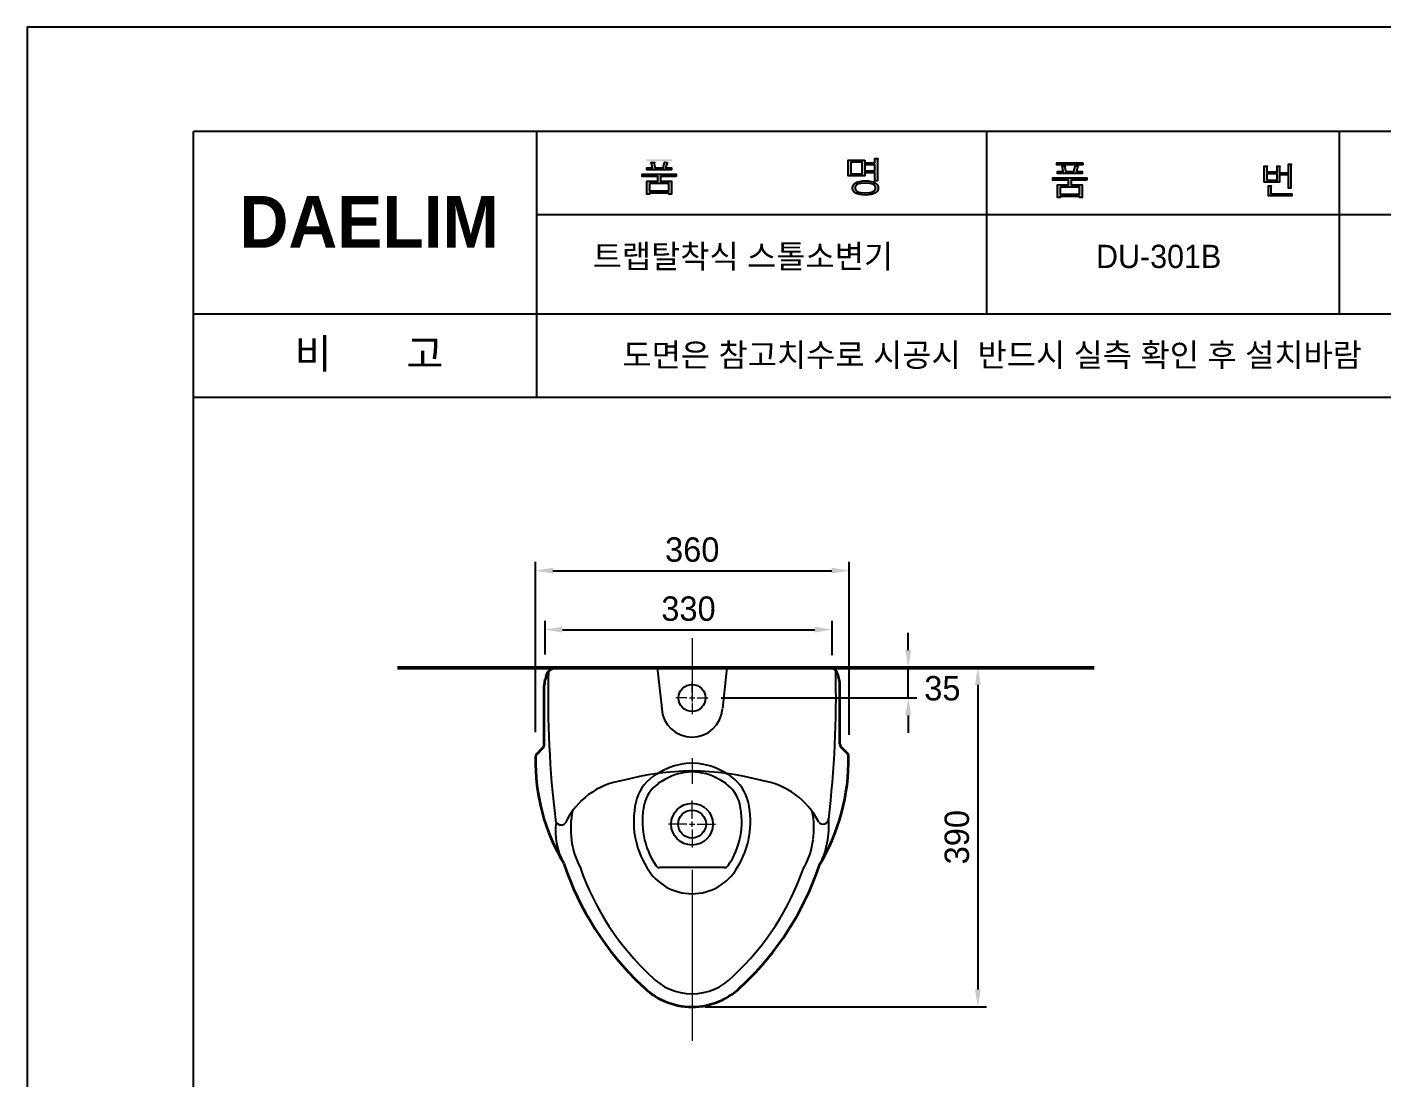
# Model space of a CAD drawing. Header units: millimetres. Extents: x 11551 to 13977, y -137 to 3293.
# Drawn here: x 11551 to 13108, y 2086 to 3293 of the extents above; entities that cross this region are included whole.
import ezdxf
from ezdxf.lldxf.tags import DXFTag

# ---------------------------------------------------------------- set-up
doc = ezdxf.new("R2010")
doc.units = ezdxf.units.MM
doc.header["$LTSCALE"] = 0.2
for name, color, linetype, lineweight in [('CEN', 1, 'CENTER', 5), ('DIM', 3, 'Continuous', 15), ('LINE', 7, 'Continuous', 25), ('LINE @ 1', 7, 'Continuous', 25), ('OUTLINE', 11, 'Continuous', 35), ('Y', 235, 'Continuous', 50)]:
    doc.layers.add(name, color=color, linetype=linetype, lineweight=lineweight)
doc.layers.add('IN', color=7, linetype='HIDDEN')
doc.layers.add('YA', color=7, linetype='Continuous')
doc.styles.add('h', font='HBATANG.TTF', dxfattribs={"height": 28})
doc.styles.add('스타일1', font='txt.shx', dxfattribs={"bigfont": 'ghs.shx'})
tags = doc.linetypes.add('Amconstr', pattern=[9999, 9999, 0]).pattern_tags.tags
tags[6:7] = [DXFTag(74, 4), DXFTag(75, 0), DXFTag(340, '0'), DXFTag(46, 1.0), DXFTag(50, 0.0), DXFTag(44, 0.0), DXFTag(45, 0.0)]
tags[4:5] = [DXFTag(74, 4), DXFTag(75, 0), DXFTag(340, '0'), DXFTag(46, 1.0), DXFTag(50, 0.0), DXFTag(44, 0.0), DXFTag(45, 0.0)]
tags = doc.linetypes.add('CENTER', pattern=[50.8, 31.75, -6.35, 6.35, -6.35]).pattern_tags.tags
tags[10:11] = [DXFTag(74, 4), DXFTag(75, 0), DXFTag(340, '0'), DXFTag(46, 1.0), DXFTag(50, 0.0), DXFTag(44, 0.0), DXFTag(45, 0.0)]
tags[8:9] = [DXFTag(74, 4), DXFTag(75, 0), DXFTag(340, '0'), DXFTag(46, 1.0), DXFTag(50, 0.0), DXFTag(44, 0.0), DXFTag(45, 0.0)]
tags[6:7] = [DXFTag(74, 4), DXFTag(75, 0), DXFTag(340, '0'), DXFTag(46, 1.0), DXFTag(50, 0.0), DXFTag(44, 0.0), DXFTag(45, 0.0)]
tags[4:5] = [DXFTag(74, 4), DXFTag(75, 0), DXFTag(340, '0'), DXFTag(46, 1.0), DXFTag(50, 0.0), DXFTag(44, 0.0), DXFTag(45, 0.0)]
tags = doc.linetypes.add('HIDDEN', pattern=[9.525, 6.35, -3.175]).pattern_tags.tags
tags[6:7] = [DXFTag(74, 4), DXFTag(75, 0), DXFTag(340, '0'), DXFTag(46, 1.0), DXFTag(50, 0.0), DXFTag(44, 0.0), DXFTag(45, 0.0)]
tags[4:5] = [DXFTag(74, 4), DXFTag(75, 0), DXFTag(340, '0'), DXFTag(46, 1.0), DXFTag(50, 0.0), DXFTag(44, 0.0), DXFTag(45, 0.0)]
doc.dimstyles.new('SERIM', dxfattribs={"dimscale": 10, "dimtxt": 3, "dimasz": 2, "dimexe": 1, "dimexo": 1.5, "dimgap": 1, "dimtad": 1, "dimtoh": 1, "dimdec": 0, "dimdsep": 46, "dimtxsty": 'h', "dimcen": -0.3, "dimclrt": 2, "dimadec": 0, "dimazin": 0, "dimtfac": 1, "dimtdec": 0, "dimtmove": 1, "dimatfit": 3, "dimfxl": 0, "dimtolj": 1, "dimtzin": 0, "dimarcsym": 0})

# ---------------------------------------------------------------- blocks, each defined once
blk = doc.blocks.new('*D13')
at = {"layer": 'Defpoints', "color": 0}
for p in [(12476.4, 2600.7), (12146.5, 2557.2), (12476.4, 2556.5)]:
    blk.add_point(p, dxfattribs=at)
at = {"layer": 'DIM', "color": 0, "lineweight": -2}
for p, q in [((12146.5, 2572.2), (12146.5, 2610.7)), ((12166.5, 2600.7), (12456.4, 2600.7)), ((12476.4, 2571.5), (12476.4, 2610.7))]:
    blk.add_line(p, q, dxfattribs=at)
at = {"layer": 'DIM', "color": 0}
for points in [[(12166.5, 2604), (12166.5, 2597.4), (12146.5, 2600.7)], [(12456.4, 2604), (12456.4, 2597.4), (12476.4, 2600.7)]]:
    blk.add_solid(points, dxfattribs=at)
at = {"layer": 'DIM', "color": 0, "insert": (12311.4, 2624.7), "char_height": 28, "attachment_point": 5, "style": 'h'}
blk.add_mtext('\\A1;330', dxfattribs=at)
blk = doc.blocks.new('*D19')
at = {"layer": 'Defpoints', "color": 0}
for p in [(12490.5, 2557.2), (12334, 2522.2), (12563.9, 2522.2)]:
    blk.add_point(p, dxfattribs=at)
at = {"layer": 'DIM', "color": 0, "lineweight": -2}
for p, q in [((12563.9, 2577.2), (12563.9, 2597.2)), ((12505.5, 2557.2), (12632.3, 2557.2)), ((12563.9, 2522.2), (12563.9, 2557.2)), ((12349, 2522.2), (12573.9, 2522.2)), ((12563.9, 2502.2), (12563.9, 2482.2))]:
    blk.add_line(p, q, dxfattribs=at)
at = {"layer": 'DIM', "color": 0}
for points in [[(12560.6, 2577.2), (12567.3, 2577.2), (12563.9, 2557.2)], [(12560.6, 2502.2), (12567.3, 2502.2), (12563.9, 2522.2)]]:
    blk.add_solid(points, dxfattribs=at)
at = {"layer": 'DIM', "color": 0, "insert": (12603.1, 2533.2), "char_height": 28, "attachment_point": 5, "style": 'h'}
blk.add_mtext('\\A1;35', dxfattribs=at)
blk = doc.blocks.new('*D20')
at = {"layer": 'Defpoints', "color": 0}
for p in [(12478, 2557.2), (12315.5, 2167.2), (12643.9, 2167.2)]:
    blk.add_point(p, dxfattribs=at)
at = {"layer": 'DIM', "color": 0, "lineweight": -2}
for p, q in [((12493, 2557.2), (12653.9, 2557.2)), ((12643.9, 2537.2), (12643.9, 2187.2)), ((12330.5, 2167.2), (12653.9, 2167.2))]:
    blk.add_line(p, q, dxfattribs=at)
at = {"layer": 'DIM', "color": 0}
for points in [[(12640.6, 2537.2), (12647.3, 2537.2), (12643.9, 2557.2)], [(12640.6, 2187.2), (12647.3, 2187.2), (12643.9, 2167.2)]]:
    blk.add_solid(points, dxfattribs=at)
at = {"layer": 'DIM', "color": 0, "insert": (12619.9, 2362.2), "char_height": 28, "attachment_point": 5, "rotation": 90, "style": 'h'}
blk.add_mtext('\\A1;390', dxfattribs=at)
blk = doc.blocks.new('*D14')
at = {"layer": 'Defpoints', "color": 0}
for p in [(12495.9, 2668.5), (12135.5, 2467.9), (12495.9, 2464.7)]:
    blk.add_point(p, dxfattribs=at)
at = {"layer": 'DIM', "color": 0, "lineweight": -2}
for p, q in [((12135.5, 2482.9), (12135.5, 2678.5)), ((12495.9, 2479.7), (12495.9, 2678.5)), ((12155.5, 2668.5), (12475.9, 2668.5))]:
    blk.add_line(p, q, dxfattribs=at)
at = {"layer": 'DIM', "color": 0}
for points in [[(12155.5, 2671.9), (12155.5, 2665.2), (12135.5, 2668.5)], [(12475.9, 2671.9), (12475.9, 2665.2), (12495.9, 2668.5)]]:
    blk.add_solid(points, dxfattribs=at)
at = {"layer": 'DIM', "color": 0, "insert": (12315.7, 2692.6), "char_height": 28, "attachment_point": 5, "style": 'h'}
blk.add_mtext('\\A1;360', dxfattribs=at)

msp = doc.modelspace()

# ---------------------------------------------------------------- hatches: boundary and pattern name
at = {"layer": 'LINE @ 1', "linetype": 'Amconstr'}
h = msp.add_hatch(color=256, dxfattribs=at)
h.dxf.hatch_style = 1
h.paths.add_polyline_path([(12741.9, 3127.4), (12735.4, 3127.4), (12735.4, 3125), (12763.7, 3125), (12763.7, 3127.4), (12757.1, 3127.4), (12758.3, 3131.8), (12758.4, 3132.2), (12759, 3132.9), (12759, 3133), (12759.1, 3133), (12759.1, 3133.1), (12759.1, 3133.1), (12759.1, 3133.1), (12759.1, 3133.2), (12759.1, 3133.2), (12759.1, 3133.2), (12759.1, 3133.2), (12759.1, 3133.2), (12759, 3133.2), (12759, 3133.3), (12758.8, 3133.3), (12758.1, 3133.5), (12755.6, 3133.9), (12754.1, 3127.4), (12744.9, 3127.4), (12743.7, 3132.3), (12743.9, 3132.8), (12744.1, 3133.2), (12744.1, 3133.2), (12744.1, 3133.3), (12744.1, 3133.3), (12744.1, 3133.4), (12744.1, 3133.4), (12744.1, 3133.4), (12744.1, 3133.4), (12744.1, 3133.5), (12744.1, 3133.5), (12744.1, 3133.5), (12744, 3133.5), (12744, 3133.5), (12743.9, 3133.5), (12743.6, 3133.6), (12742.7, 3133.6), (12740.6, 3133.6)])
h.paths.add_polyline_path([(12730, 3120), (12730, 3117.5), (12748, 3117.5), (12748, 3112), (12735.4, 3112), (12735.4, 3097.3), (12738.6, 3097.3), (12738.6, 3098.5), (12760.6, 3098.5), (12760.6, 3097.3), (12763.7, 3097.3), (12763.7, 3112), (12751.1, 3112), (12751.1, 3117.5), (12769.1, 3117.5), (12769.1, 3120)])
h.paths.add_polyline_path([(12760.6, 3109.4), (12760.6, 3101.1), (12738.6, 3101.1), (12738.6, 3109.4)], flags=16)
h = msp.add_hatch(color=256, dxfattribs=at)
h.dxf.hatch_style = 1
h.paths.add_polyline_path([(12764.4, 3137.2), (12734.8, 3137.2), (12734.8, 3134.8), (12764.4, 3134.8)])
h = msp.add_hatch(color=256, dxfattribs=at)
h.dxf.hatch_style = 1
h.paths.add_polyline_path([(12990.6, 3132.1), (12990.6, 3132.5), (12990.8, 3132.9), (12990.8, 3133.1), (12990.9, 3133.1), (12990.9, 3133.2), (12990.9, 3133.3), (12990.9, 3133.3), (12990.9, 3133.3), (12990.9, 3133.3), (12990.9, 3133.4), (12990.9, 3133.4), (12990.8, 3133.4), (12990.8, 3133.4), (12990.8, 3133.5), (12990.7, 3133.5), (12990.6, 3133.5), (12990.4, 3133.6), (12989.6, 3133.6), (12987.7, 3133.6), (12987.7, 3127), (12975.8, 3127), (12975.8, 3132.4), (12975.9, 3132.7), (12976.1, 3133), (12976.2, 3133.2), (12976.2, 3133.3), (12976.2, 3133.3), (12976.2, 3133.3), (12976.2, 3133.4), (12976.2, 3133.4), (12976.2, 3133.4), (12976.2, 3133.4), (12976.2, 3133.5), (12976.2, 3133.5), (12976.2, 3133.5), (12976.2, 3133.5), (12976.2, 3133.5), (12976.2, 3133.5), (12976.1, 3133.5), (12975.9, 3133.6), (12975.2, 3133.6), (12973, 3133.6), (12973, 3115.2), (12990.6, 3115.2), (12990.6, 3123.3), (13000.9, 3123.3), (13000.9, 3108.2), (13003.7, 3108.2), (13003.7, 3134.4), (13003.8, 3134.8), (13003.9, 3135.1), (13004, 3135.3), (13004.1, 3135.5), (13004.1, 3135.5), (13004.1, 3135.6), (13004.1, 3135.6), (13004.1, 3135.6), (13004.1, 3135.7), (13004.1, 3135.7), (13004, 3135.7), (13004, 3135.7), (13004, 3135.8), (13003.9, 3135.8), (13003.9, 3135.8), (13003.8, 3135.8), (13003.6, 3135.9), (13003.2, 3135.9), (13000.9, 3135.9), (13000.9, 3125.6), (12990.6, 3125.6)])
h.paths.add_polyline_path([(12987.7, 3124.7), (12987.7, 3117.4), (12975.8, 3117.4), (12975.8, 3124.7)], flags=16)
h.paths.add_polyline_path([(12980.8, 3110.6), (12980.8, 3110.4), (12980.6, 3110.1), (12980.6, 3109.8), (12980.6, 3101.5), (13004.6, 3101.5), (13004.6, 3099.2), (12977.8, 3099.2), (12977.8, 3111), (12979.9, 3111), (12980.6, 3111), (12980.7, 3110.9), (12980.9, 3110.9), (12980.9, 3110.8), (12980.9, 3110.7)])
at = {"layer": 'YA'}
h = msp.add_hatch(color=256, dxfattribs=at)
h.paths.add_polyline_path([(12525.5, 3137.4), (12525.5, 3142.3), (12528, 3142.3), (12528.4, 3142.2), (12528.7, 3142.2), (12528.8, 3142.2), (12528.9, 3142.2), (12528.9, 3142.1), (12528.9, 3142.1), (12529, 3142.1), (12529, 3142.1), (12529, 3142.1), (12529, 3142.1), (12529, 3142.1), (12529, 3142), (12529, 3142), (12529, 3142), (12529, 3142), (12529, 3142), (12529, 3141.9), (12528.9, 3141.8), (12528.8, 3141.6), (12528.7, 3141.2), (12528.7, 3140.9), (12528.7, 3116.5), (12525.5, 3116.5), (12525.5, 3125.6), (12515.6, 3125.6), (12515.6, 3128.1), (12525.5, 3128.1), (12525.5, 3134.8), (12515.6, 3134.8), (12515.6, 3137.4)])
h.paths.add_polyline_path([(12505.8, 3112.6), (12505.1, 3112.2), (12504.6, 3111.8), (12504.1, 3111.3), (12503.7, 3110.8), (12503.3, 3110.3), (12503.1, 3109.7), (12503, 3109), (12502.9, 3108.3), (12503, 3107.7), (12503.1, 3107.1), (12503.3, 3106.5), (12503.7, 3106), (12504.1, 3105.5), (12504.6, 3105), (12505.1, 3104.6), (12505.8, 3104.2), (12507.4, 3103.6), (12509.5, 3103.2), (12514.7, 3102.8), (12519.8, 3103.2), (12521.8, 3103.6), (12523.5, 3104.2), (12524.2, 3104.6), (12524.7, 3105), (12525.2, 3105.5), (12525.7, 3106), (12526, 3106.5), (12526.2, 3107.1), (12526.3, 3107.7), (12526.4, 3108.3), (12526.3, 3109), (12526.2, 3109.7), (12526, 3110.3), (12525.7, 3110.8), (12525.2, 3111.3), (12524.7, 3111.8), (12524.2, 3112.2), (12523.5, 3112.6), (12521.8, 3113.2), (12519.8, 3113.7), (12514.7, 3114), (12509.5, 3113.7), (12507.5, 3113.2)], flags=16)
h.paths.add_polyline_path([(12525.8, 3114.3), (12526.7, 3113.7), (12527.4, 3113.1), (12528, 3112.4), (12528.5, 3111.7), (12528.9, 3110.9), (12529.2, 3110.1), (12529.4, 3109.3), (12529.5, 3108.3), (12529.4, 3107.5), (12529.2, 3106.6), (12528.9, 3105.8), (12528.5, 3105.1), (12528, 3104.4), (12527.4, 3103.7), (12526.7, 3103.1), (12525.8, 3102.6), (12524.8, 3102), (12523.6, 3101.6), (12521.1, 3100.8), (12518.1, 3100.4), (12514.7, 3100.3), (12511.2, 3100.4), (12508.2, 3100.8), (12505.6, 3101.6), (12504.5, 3102), (12503.5, 3102.6), (12502.6, 3103.1), (12501.9, 3103.7), (12501.3, 3104.4), (12500.8, 3105.1), (12500.4, 3105.8), (12500.1, 3106.6), (12499.9, 3107.5), (12499.9, 3108.3), (12499.9, 3109.3), (12500.1, 3110.1), (12500.4, 3110.9), (12500.8, 3111.7), (12501.3, 3112.4), (12501.9, 3113.1), (12502.6, 3113.7), (12503.5, 3114.3), (12504.5, 3114.8), (12505.6, 3115.3), (12508.2, 3116), (12511.2, 3116.4), (12514.7, 3116.6), (12518.1, 3116.4), (12521.1, 3116), (12523.6, 3115.3), (12524.8, 3114.8)])
h.paths.add_polyline_path([(12498, 3137.9), (12498, 3124.8), (12511, 3124.8), (12511, 3137.9)], flags=16)
h.paths.add_polyline_path([(12514.2, 3140.5), (12514.2, 3122.2), (12494.8, 3122.2), (12494.8, 3140.5)])
h.paths.add_polyline_path([(12266.6, 3113.5), (12266.6, 3105.2), (12288.7, 3105.2), (12288.7, 3113.5)], flags=16)
h.paths.add_polyline_path([(12272.2, 3137.6), (12272.2, 3137.5), (12272.2, 3137.5), (12272.2, 3137.5), (12272.2, 3137.5), (12272.2, 3137.5), (12272.2, 3137.4), (12272.2, 3137.4), (12272.2, 3137.4), (12272.2, 3137.3), (12272.2, 3137.2), (12272.1, 3137.1), (12271.9, 3136.7), (12271.9, 3136.6), (12271.9, 3136.4), (12271.9, 3136.3), (12271.9, 3136.2), (12273, 3131.5), (12282.2, 3131.5), (12283.7, 3138), (12286.2, 3137.6), (12286.9, 3137.4), (12287.1, 3137.4), (12287.1, 3137.3), (12287.2, 3137.3), (12287.2, 3137.3), (12287.2, 3137.3), (12287.2, 3137.3), (12287.2, 3137.2), (12287.2, 3137.2), (12287.2, 3137.2), (12287.2, 3137.2), (12287.2, 3137.1), (12287.1, 3137), (12287.1, 3137), (12287, 3136.8), (12286.6, 3136.5), (12286.5, 3136.3), (12286.5, 3136.2), (12286.4, 3136), (12286.4, 3135.9), (12285.1, 3131.5), (12291.8, 3131.5), (12291.8, 3129.1), (12263.5, 3129.1), (12263.5, 3131.5), (12270, 3131.5), (12268.6, 3137.7), (12270.8, 3137.7), (12271.7, 3137.7), (12272, 3137.6), (12272.1, 3137.6), (12272.1, 3137.6)])
h.paths.add_polyline_path([(12292.5, 3141.3), (12292.5, 3138.9), (12262.9, 3138.9), (12262.9, 3141.3)])
h.paths.add_polyline_path([(12297.2, 3121.6), (12279.2, 3121.6), (12279.2, 3116.1), (12291.8, 3116.1), (12291.8, 3101.3), (12288.7, 3101.3), (12288.7, 3102.6), (12266.6, 3102.6), (12266.6, 3101.3), (12263.5, 3101.3), (12263.5, 3116.1), (12276.1, 3116.1), (12276.1, 3121.6), (12258.1, 3121.6), (12258.1, 3124.1), (12297.2, 3124.1)])

# ---------------------------------------------------------------- linework, layer by layer
at = {"layer": 'CEN', "color": 0}
for p, q in [((12315.5, 2591), (12315.5, 2517.4)), ((12315.5, 2528.2), (12315.5, 2540.7)), ((12309.5, 2522.2), (12297, 2522.2)), ((12312.5, 2522.2), (12318.5, 2522.2)), ((12315.5, 2519.2), (12315.5, 2525.2)), ((12321.5, 2522.2), (12334, 2522.2)), ((12315.5, 2516.2), (12315.5, 2503.7)), ((12315.5, 2453), (12315.5, 2423.5)), ((12315.5, 2383.2), (12315.5, 2404.2)), ((12309.5, 2377.2), (12288.5, 2377.2)), ((12312.5, 2377.2), (12318.5, 2377.2)), ((12315.5, 2374.2), (12315.5, 2380.2)), ((12315.5, 2371.2), (12315.5, 2350.2)), ((12321.5, 2377.2), (12342.5, 2377.2)), ((12315.5, 2324.7), (12315.5, 2128.2))]:
    msp.add_line(p, q, dxfattribs=at)
at = {"layer": 'DIM', "color": 0}
msp.add_arc((12315.5, 2357.2), 50, 209.8075, 210, dxfattribs=at)
at = {"layer": 'IN', "color": 0}
for start, end in [(67.482, 112.518), (112.518, 121.0027), (58.9973, 67.482)]:
    msp.add_arc((12315.5, 2377.2), 70, start, end, dxfattribs=at)
at = {"layer": 'LINE', "color": 0}
for p, q in [((12275.5, 2557.2), (12280.6, 2510)), ((12355.5, 2557.2), (12350.4, 2510)), ((12352.8, 2327.2), (12278.2, 2327.2))]:
    msp.add_line(p, q, dxfattribs=at)
for centre, radius in [((12315.5, 2522.2), 15.5), ((12315.5, 2377.2), 24), ((12315.5, 2377.2), 16)]:
    msp.add_circle(centre, radius, dxfattribs=at)
for centre, radius, start, end in [((11280.9, 2525.1), 1200, 353.1978, 1.3733), ((13350, 2524.2), 1200, 178.6267, 186.8022), ((12315.5, 2512.2), 35, 183.7567, 356.2433), ((12315.5, 2138.1), 300, 74.534, 105.466), ((12299.6, 2391.1), 50, 125.5304, 167.3307), ((12311.2, 2374.9), 70, 116.9946, 125.5304), ((12315.5, 2377.2), 60, 58.6631, 121.3369), ((12319.8, 2374.9), 70, 54.4696, 63.0054), ((12331.4, 2391.1), 50, 12.6693, 54.4696), ((12248.4, 2341.3), 86.9, 98.5137, 154.6033), ((12299.6, 2391.1), 40, 125.5304, 167.3307), ((12311.2, 2374.9), 60, 116.6604, 125.5304), ((12319.8, 2374.9), 60, 54.4696, 63.3396), ((12331.4, 2391.1), 40, 12.6693, 54.4696), ((12381.9, 2339.6), 88.7, 26.7659, 81.1716), ((12348.4, 2380.2), 100, 167.3307, 211.9626), ((12348.4, 2380.2), 90, 167.3307, 214.33), ((12282.6, 2380.2), 90, 325.67, 12.6693), ((12282.6, 2380.2), 100, 328.0374, 12.6693), ((12164.9, 2382.8), 6.5, 186.8022, 319.5899), ((12276, 2371.6), 100, 167.8437, 187.3916), ((12355.5, 2372.5), 100, 352.6084, 11.0634), ((12466, 2383.8), 6.5, 220.4101, 353.1978), ((12378.6, 2374), 94.1, 331.4801, 6.0384), ((12230.7, 2368.2), 72.2, 171.0189, 209.9253), ((12266.1, 2370.3), 90, 187.3916, 208.3037), ((12365.8, 2370.7), 89.6, 331.6501, 352.6546), ((12479.6, 2429.2), 309.9, 199.1403, 226.9992), ((12315.5, 2357.2), 60, 210, 330), ((12278.2, 2332.2), 5, 214.33, 270), ((12352.8, 2332.2), 5, 270, 325.67), ((12315.5, 2357.2), 50, 330, 330.1925), ((12154.1, 2427), 306.4, 312.9171, 341.1834), ((12315.5, 2247.2), 65, 223.4325, 316.5675)]:
    msp.add_arc(centre, radius, start, end, dxfattribs=at)
at = {"layer": 'OUTLINE', "color": 0}
for p, q in [((12483.1, 2557.2), (12147.9, 2557.2)), ((12145.6, 2468.3), (12145.6, 2536.1)), ((12485.4, 2469.3), (12485.4, 2537)), ((12137.1, 2457.8), (12144.1, 2464.8)), ((12493.9, 2458.7), (12486.9, 2465.8))]:
    msp.add_line(p, q, dxfattribs=at)
for centre, radius, start, end in [((12157.9, 2546.3), 10, 90, 163.681), ((12473.1, 2547.2), 10, 16.319, 90), ((12170.6, 2536.1), 25, 164.9098, 180), ((12450.6, 2460.6), 315, 163.681, 164.9098), ((12180.4, 2461.5), 315, 15.0902, 16.319), ((12460.4, 2537), 25, 0, 15.0902), ((12140.6, 2468.3), 5, 315.0854, 0), ((12490.4, 2469.3), 5, 180, 224.9146), ((12140.6, 2454.3), 5, 135.0854, 181.1703), ((12359.7, 2448.5), 224.1, 178.5445, 211.2669), ((12260.4, 2450.9), 234.9, 328.7782, 1.0355), ((12490.3, 2455.2), 5, 358.8297, 44.9146), ((12490.4, 2439.4), 339.7, 198.4124, 226.6919), ((12147.3, 2433.9), 331.1, 313.1225, 341.543), ((12315.5, 2247.2), 80, 223.4325, 316.5675)]:
    msp.add_arc(centre, radius, start, end, dxfattribs=at)
at = {"layer": 'Y', "color": 0}
msp.add_line((11976.9, 2556.9), (12777.5, 2556.9), dxfattribs=at)
at = {"layer": 'YA', "color": 7}
for p, q in [((13818.7, 3173.4), (11742.7, 3173.4)), ((11742.7, 2103.2), (11742.7, 3173.4)), ((12137.2, 2867.4), (12137.2, 3173.4)), ((12654.1, 2963.1), (12654.1, 3173.1)), ((13059.4, 2963.4), (13059.4, 3173.4)), ((13818.7, 3077.4), (12137.2, 3077.4)), ((13818.7, 2963.4), (11742.7, 2963.4)), ((13818.7, 2867.4), (11742.7, 2867.4)), ((13818.7, 2867.4), (11742.7, 2867.4)), ((11742.7, -6.6), (11742.7, 2103.2))]:
    msp.add_line(p, q, dxfattribs=at)
at = {"layer": 'YA', "color": 0}
msp.add_lwpolyline([(11551.3, -137.1), (13976.8, -137.1), (13976.8, 3293.3), (11551.3, 3293.3)], close=True, dxfattribs=at)
at = {"layer": 'YA', "color": 7}
for points in [[(12272.2, 3137.6), (12272.2, 3137.5), (12272.2, 3137.5), (12272.2, 3137.5), (12272.2, 3137.5), (12272.2, 3137.5), (12272.2, 3137.4), (12272.2, 3137.4), (12272.2, 3137.4), (12272.2, 3137.3), (12272.2, 3137.2), (12272.1, 3137.1), (12271.9, 3136.7), (12271.9, 3136.6), (12271.9, 3136.4), (12271.9, 3136.3), (12271.9, 3136.2), (12273, 3131.5), (12282.2, 3131.5), (12283.7, 3138), (12286.2, 3137.6), (12286.9, 3137.4), (12287.1, 3137.4), (12287.1, 3137.3), (12287.2, 3137.3), (12287.2, 3137.3), (12287.2, 3137.3), (12287.2, 3137.3), (12287.2, 3137.2), (12287.2, 3137.2), (12287.2, 3137.2), (12287.2, 3137.2), (12287.2, 3137.1), (12287.1, 3137), (12287.1, 3137), (12287, 3136.8), (12286.6, 3136.5), (12286.5, 3136.3), (12286.5, 3136.2), (12286.4, 3136), (12286.4, 3135.9), (12285.1, 3131.5), (12291.8, 3131.5), (12291.8, 3129.1), (12263.5, 3129.1), (12263.5, 3131.5), (12270, 3131.5), (12268.6, 3137.7), (12270.8, 3137.7), (12271.7, 3137.7), (12272, 3137.6), (12272.1, 3137.6), (12272.1, 3137.6), (12272.2, 3137.6)], [(12514.2, 3140.5), (12514.2, 3122.2), (12494.8, 3122.2), (12494.8, 3140.5), (12514.2, 3140.5)], [(12498, 3137.9), (12498, 3124.8), (12511, 3124.8), (12511, 3137.9), (12498, 3137.9)], [(12525.5, 3137.4), (12525.5, 3142.3), (12528, 3142.3), (12528.4, 3142.2), (12528.7, 3142.2), (12528.8, 3142.2), (12528.9, 3142.2), (12528.9, 3142.1), (12528.9, 3142.1), (12529, 3142.1), (12529, 3142.1), (12529, 3142.1), (12529, 3142.1), (12529, 3142.1), (12529, 3142), (12529, 3142), (12529, 3142), (12529, 3142), (12529, 3142), (12529, 3141.9), (12528.9, 3141.8), (12528.8, 3141.6), (12528.7, 3141.2), (12528.7, 3140.9), (12528.7, 3116.5), (12525.5, 3116.5), (12525.5, 3125.6), (12515.6, 3125.6), (12515.6, 3128.1), (12525.5, 3128.1), (12525.5, 3134.8), (12515.6, 3134.8), (12515.6, 3137.4), (12525.5, 3137.4)], [(12764.4, 3137.2), (12764.4, 3134.8), (12734.8, 3134.8), (12734.8, 3137.2), (12764.4, 3137.2)], [(12744.1, 3133.5), (12744.1, 3133.5), (12744.1, 3133.5), (12744.1, 3133.4), (12744.1, 3133.4), (12744.1, 3133.4), (12744.1, 3133.4), (12744.1, 3133.3), (12744.1, 3133.3), (12744.1, 3133.2), (12744.1, 3133.2), (12744, 3133), (12743.8, 3132.6), (12743.8, 3132.5), (12743.8, 3132.3), (12743.8, 3132.2), (12743.8, 3132.1), (12744.9, 3127.4), (12754.1, 3127.4), (12755.6, 3133.9), (12758.1, 3133.5), (12758.8, 3133.3), (12759, 3133.3), (12759, 3133.2), (12759.1, 3133.2), (12759.1, 3133.2), (12759.1, 3133.2), (12759.1, 3133.2), (12759.1, 3133.2), (12759.1, 3133.1), (12759.1, 3133.1), (12759.1, 3133.1), (12759.1, 3133), (12759, 3133), (12759, 3132.9), (12758.9, 3132.7), (12758.5, 3132.4), (12758.4, 3132.2), (12758.4, 3132.1), (12758.3, 3132), (12758.3, 3131.8), (12757.1, 3127.4), (12763.7, 3127.4), (12763.7, 3125), (12735.4, 3125), (12735.4, 3127.4), (12741.9, 3127.4), (12740.6, 3133.6), (12742.7, 3133.6), (12743.6, 3133.6), (12743.9, 3133.5), (12744, 3133.5), (12744, 3133.5), (12744.1, 3133.5)], [(12976.2, 3133.5), (12976.2, 3133.5), (12976.2, 3133.5), (12976.2, 3133.4), (12976.2, 3133.4), (12976.2, 3133.4), (12976.2, 3133.4), (12976.2, 3133.3), (12976.2, 3133.3), (12976.2, 3133.3), (12976.2, 3133.2), (12976.1, 3133), (12975.9, 3132.7), (12975.8, 3132.4), (12975.8, 3127), (12987.7, 3127), (12987.7, 3133.6), (12989.6, 3133.6), (12990.4, 3133.6), (12990.6, 3133.5), (12990.7, 3133.5), (12990.8, 3133.5), (12990.8, 3133.4), (12990.8, 3133.4), (12990.9, 3133.4), (12990.9, 3133.4), (12990.9, 3133.3), (12990.9, 3133.3), (12990.9, 3133.3), (12990.9, 3133.3), (12990.9, 3133.2), (12990.9, 3133.1), (12990.8, 3133.1), (12990.8, 3132.9), (12990.6, 3132.5), (12990.6, 3132.1), (12990.6, 3125.6), (13000.9, 3125.6), (13000.9, 3135.9), (13003.2, 3135.9), (13003.6, 3135.9), (13003.8, 3135.8), (13003.9, 3135.8), (13003.9, 3135.8), (13004, 3135.8), (13004, 3135.7), (13004, 3135.7), (13004.1, 3135.7), (13004.1, 3135.7), (13004.1, 3135.7), (13004.1, 3135.7), (13004.1, 3135.6), (13004.1, 3135.6), (13004.1, 3135.6), (13004.1, 3135.5), (13004.1, 3135.5), (13004, 3135.3), (13003.9, 3135.1), (13003.8, 3134.8), (13003.7, 3134.4), (13003.7, 3108.2), (13000.9, 3108.2), (13000.9, 3123.3), (12990.6, 3123.3), (12990.6, 3115.2), (12973, 3115.2), (12973, 3133.6), (12975.2, 3133.6), (12975.9, 3133.6), (12976.1, 3133.5), (12976.2, 3133.5), (12976.2, 3133.5), (12976.2, 3133.5), (12976.2, 3133.5)], [(12297.2, 3121.6), (12279.2, 3121.6), (12279.2, 3116.1), (12291.8, 3116.1), (12291.8, 3101.3), (12288.7, 3101.3), (12288.7, 3102.6), (12266.6, 3102.6), (12266.6, 3101.3), (12263.5, 3101.3), (12263.5, 3116.1), (12276.1, 3116.1), (12276.1, 3121.6), (12258.1, 3121.6), (12258.1, 3124.1), (12297.2, 3124.1), (12297.2, 3121.6)], [(12525.8, 3114.3), (12526.6, 3113.7), (12527.4, 3113.1), (12528, 3112.4), (12528.5, 3111.7), (12528.9, 3110.9), (12529.2, 3110.1), (12529.4, 3109.3), (12529.4, 3108.3), (12529.4, 3107.5), (12529.2, 3106.6), (12528.9, 3105.8), (12528.5, 3105.1), (12528, 3104.4), (12527.4, 3103.7), (12526.6, 3103.1), (12525.8, 3102.6), (12524.8, 3102), (12523.6, 3101.6), (12521.1, 3100.8), (12518.1, 3100.4), (12514.7, 3100.3), (12511.2, 3100.4), (12508.2, 3100.8), (12505.6, 3101.6), (12504.5, 3102), (12503.5, 3102.6), (12502.6, 3103.1), (12501.9, 3103.7), (12501.3, 3104.4), (12500.8, 3105.1), (12500.4, 3105.8), (12500.1, 3106.6), (12499.9, 3107.5), (12499.9, 3108.3), (12499.9, 3109.3), (12500.1, 3110.1), (12500.4, 3110.9), (12500.8, 3111.7), (12501.3, 3112.4), (12501.9, 3113.1), (12502.6, 3113.7), (12503.5, 3114.3), (12504.5, 3114.8), (12505.6, 3115.3), (12508.2, 3116), (12511.2, 3116.4), (12514.7, 3116.6), (12518.1, 3116.4), (12521.1, 3116), (12523.6, 3115.3), (12524.8, 3114.8), (12525.8, 3114.3)], [(12505.7, 3112.6), (12505, 3112.2), (12504.4, 3111.8), (12503.9, 3111.3), (12503.5, 3110.8), (12503.2, 3110.3), (12503, 3109.7), (12502.8, 3109), (12502.8, 3108.3), (12502.8, 3107.7), (12503, 3107.1), (12503.2, 3106.5), (12503.5, 3106), (12503.9, 3105.5), (12504.4, 3105), (12505, 3104.6), (12505.7, 3104.2), (12507.3, 3103.6), (12509.3, 3103.2), (12514.5, 3102.8), (12519.7, 3103.2), (12521.7, 3103.6), (12523.3, 3104.2), (12524, 3104.6), (12524.6, 3105), (12525.1, 3105.5), (12525.5, 3106), (12525.8, 3106.5), (12526.1, 3107.1), (12526.2, 3107.7), (12526.2, 3108.3), (12526.2, 3109), (12526.1, 3109.7), (12525.8, 3110.3), (12525.5, 3110.8), (12525.1, 3111.3), (12524.6, 3111.8), (12524, 3112.2), (12523.3, 3112.6), (12521.7, 3113.2), (12519.7, 3113.7), (12514.5, 3114), (12509.4, 3113.7), (12507.3, 3113.2), (12505.7, 3112.6)], [(12769.1, 3117.5), (12751.1, 3117.5), (12751.1, 3112), (12763.7, 3112), (12763.7, 3097.3), (12760.6, 3097.3), (12760.6, 3098.5), (12738.6, 3098.5), (12738.6, 3097.3), (12735.4, 3097.3), (12735.4, 3112), (12748, 3112), (12748, 3117.5), (12730, 3117.5), (12730, 3120), (12769.1, 3120), (12769.1, 3117.5)], [(12975.8, 3117.4), (12987.7, 3117.4), (12987.7, 3124.7), (12975.8, 3124.7), (12975.8, 3117.4)], [(12266.6, 3113.5), (12266.6, 3105.2), (12288.7, 3105.2), (12288.7, 3113.5), (12266.6, 3113.5)], [(12738.6, 3109.4), (12738.6, 3101.1), (12760.6, 3101.1), (12760.6, 3109.4), (12738.6, 3109.4)], [(12980.9, 3110.9), (12980.9, 3110.8), (12980.9, 3110.8), (12980.9, 3110.8), (12980.9, 3110.8), (12980.9, 3110.8), (12980.9, 3110.8), (12980.9, 3110.7), (12980.8, 3110.6), (12980.8, 3110.4), (12980.6, 3110.1), (12980.6, 3109.8), (12980.6, 3101.5), (13004.6, 3101.5), (13004.6, 3099.2), (12977.8, 3099.2), (12977.8, 3111), (12979.9, 3111), (12980.6, 3111), (12980.7, 3111), (12980.8, 3110.9), (12980.8, 3110.9), (12980.9, 3110.9), (12980.9, 3110.9)]]:
    msp.add_lwpolyline(points, dxfattribs=at)

# ---------------------------------------------------------------- texts
at = {"layer": 'DIM', "color": 0, "char_height": 33.819, "attachment_point": 1, "style": '스타일1'}
for s, insert, width in [('{\\fGulim|b0|i0|c129|p50; \\H0.79087x; 트랩탈착식 스톨소변기}', (12179.2, 3043.1), 702.697), ('{\\fGulim|b0|i0|c129|p50; \\H0.79087x; DU-301B}', (12757.7, 3043.1), 270.186)]:
    msp.add_mtext(s, dxfattribs=dict(at, insert=insert, width=width))
at = {"layer": 'DIM', "color": 0, "attachment_point": 1, "style": '스타일1'}
for s, insert, char_height in [('{\\fGulim|b0|i0|c129|p50;비       고}', (11858.7, 2934.9), 33.819), ('{\\fGulim|b0|i0|c129|p50;도면은 참고치수로 시공시  반드시 실측 확인 후 설치바람 }', (12235.5, 2929.8), 26.746)]:
    msp.add_mtext(s, dxfattribs=dict(at, insert=insert, char_height=char_height))
at = {"layer": 'YA', "color": 7, "insert": (11795.5, 3099.2), "char_height": 59.437, "width": 290.871, "attachment_point": 1, "style": 'h'}
msp.add_mtext('{\\fHYGraphic-Medium|b1|i0|c129|p18;DAELIM}', dxfattribs=at)

# ---------------------------------------------------------------- dimensions: what is measured, and where the dimension line sits
at = {"layer": 'DIM', "color": 0}
for base, p1, p2, picture, middle in [((12495.9, 2668.5), (12135.5, 2467.9), (12495.9, 2464.7), '*D14', (12315.7, 2692.6)), ((12476.4, 2600.7), (12146.5, 2557.2), (12476.4, 2556.5), '*D13', (12311.4, 2624.7))]:
    dim = msp.add_linear_dim(base=base, p1=p1, p2=p2, dimstyle='SERIM', override={"dimtxt": 5, "dimtxsty": 'h', "dimclrt": 0}, dxfattribs=at)
    dim.commit()
    dim.dimension.update_dxf_attribs({"geometry": picture, "text_midpoint": middle})
for base, p1, p2, override, picture, middle in [((12563.9, 2522.2), (12490.5, 2557.2), (12334, 2522.2), {"dimtxt": 5, "dimjust": 3, "dimtxsty": 'h', "dimclrt": 0}, '*D19', (12603.1, 2533.2)), ((12643.9, 2167.2), (12478, 2557.2), (12315.5, 2167.2), {"dimtxt": 5, "dimtxsty": 'h', "dimclrt": 0}, '*D20', (12619.9, 2362.2))]:
    dim = msp.add_linear_dim(base=base, p1=p1, p2=p2, angle=90, dimstyle='SERIM', override=override, dxfattribs=at)
    dim.commit()
    dim.dimension.update_dxf_attribs({"geometry": picture, "text_midpoint": middle})

doc.saveas('drawing.dxf')
